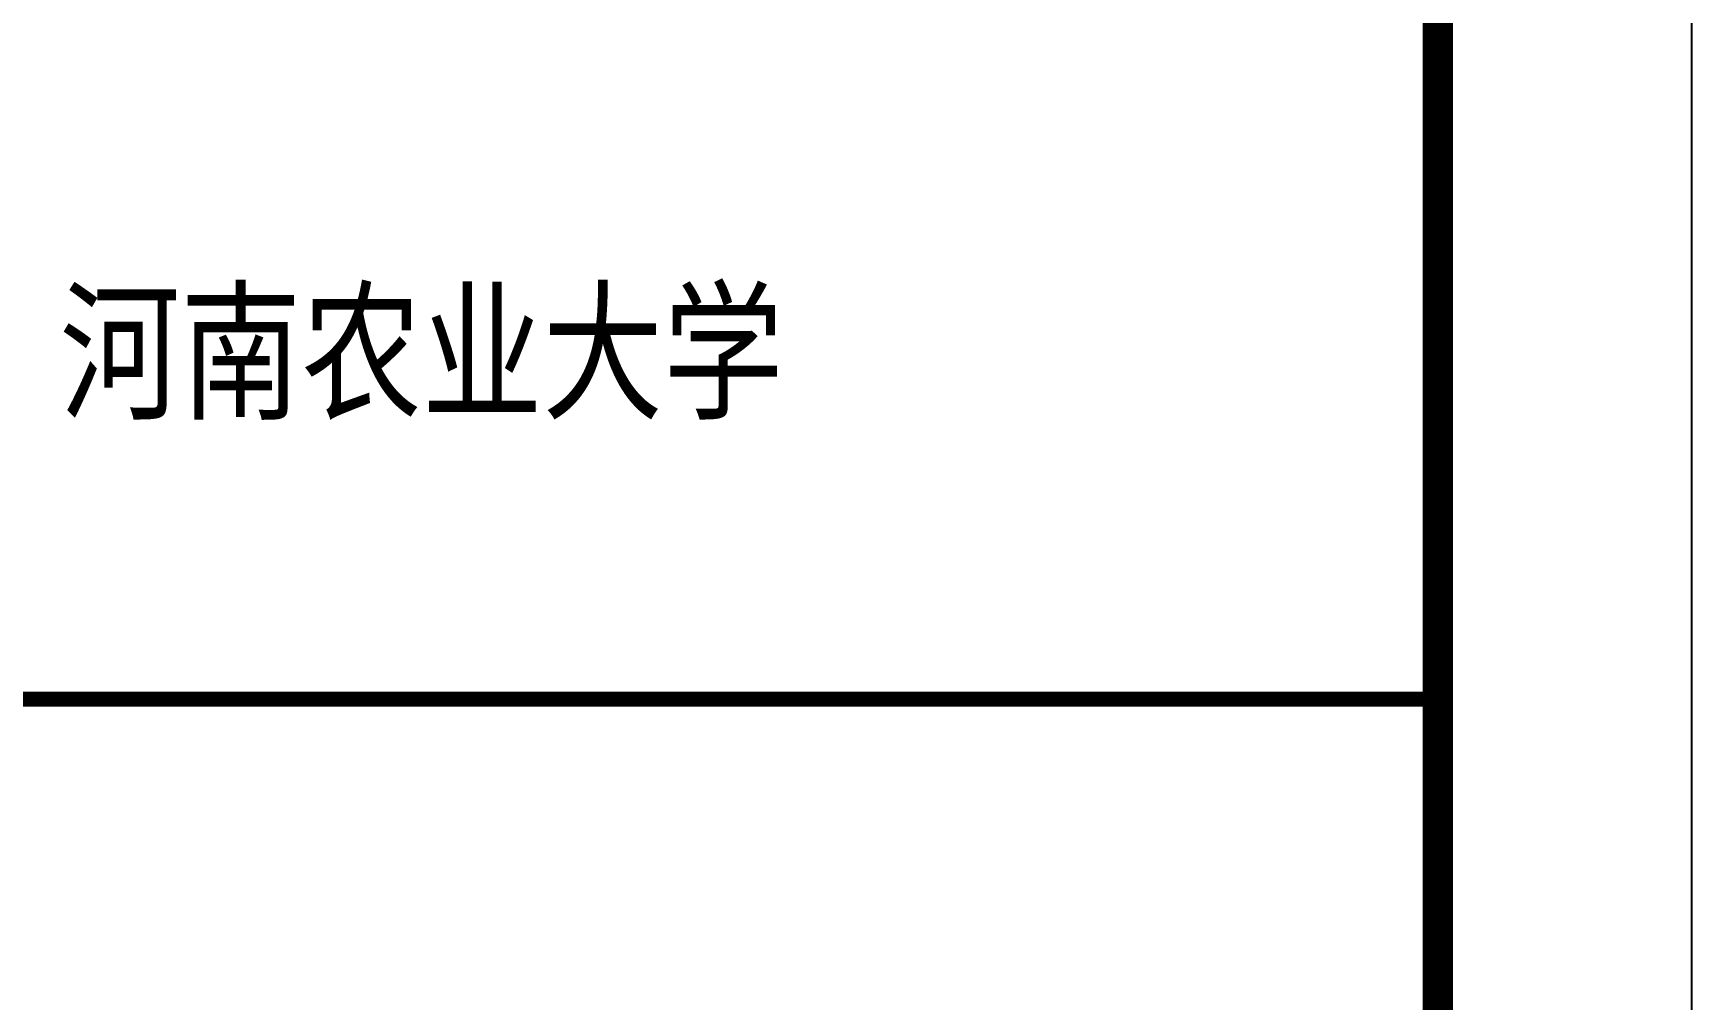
# Model space of a CAD drawing. Extents: x -345393 to -54719, y 203828 to 476815.
# Drawn here: x -267823 to -261293, y 380193 to 383999 of the extents above; entities that cross this region are included whole.
import ezdxf
from ezdxf.enums import TextEntityAlignment as Align

# ---------------------------------------------------------------- set-up
doc = ezdxf.new("R2010")
doc.units = 0
doc.header["$LTSCALE"] = 1000
doc.header["$MEASUREMENT"] = 0
doc.layers.add('图框', color=252, linetype='CONTINUOUS')
doc.styles.add('TKZ1_tjhts.shx', font='tjromant.shx', dxfattribs={"bigfont": 'tjhts.shx'})

# ---------------------------------------------------------------- blocks, each defined once
blk = doc.blocks.new('TJAD_TK_A1')
at = {"layer": '图框'}
for p, q in [((500.379, 356.449), (500.379, 950.449)), ((1341.379, 356.449), (1341.379, 950.449))]:
    blk.add_line(p, q, dxfattribs=at)
at = {"layer": '图框', "const_width": 1.2}
blk.add_lwpolyline([(1331.379, 940.449), (525.379, 940.449), (525.379, 366.449), (1331.379, 366.449)], close=True, dxfattribs=at)
at = {"layer": '图框', "const_width": 0.6}
blk.add_lwpolyline([(1251.379, 740.449), (1331.379, 740.449)], dxfattribs=at)
at = {"layer": '图框', "style": 'TKZ1_tjhts.shx'}
blk.add_text('河南农业大学', height=5, dxfattribs=at).set_placement((1291.379, 753.949), align=Align.MIDDLE_CENTER)

msp = doc.modelspace()

# ---------------------------------------------------------------- block references
at = {"layer": '图框', "xscale": 100, "yscale": 100, "zscale": 100}
for p in [(-395430.60052, 307331.57687), (-311330.60052, 307331.57687)]:
    msp.add_blockref('TJAD_TK_A1', p, dxfattribs=at)

doc.saveas('drawing.dxf')
